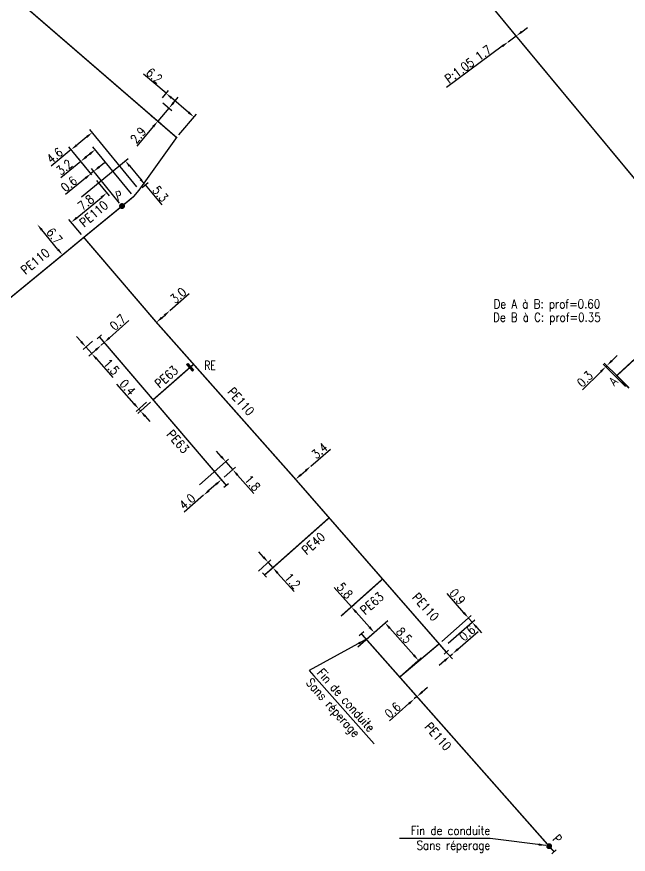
# Model space of a CAD drawing. Header units: millimetres. Extents: x 138988 to 140002, y 128990 to 130001.
# Drawn here: x 139283 to 139386.3, y 129332.6 to 129474.3 of the extents above; entities that cross this region are included whole.
import ezdxf
from ezdxf.enums import TextEntityAlignment as Align

# ---------------------------------------------------------------- set-up
doc = ezdxf.new("R2010")
doc.units = ezdxf.units.MM
doc.header["$PDMODE"] = 34
for name, pattern in [('L_25_AP', [2000, 1000, 1000]), ('L_25_PE', [2000, 1000, 1000]), ('L_RAC_PE', [3.5, 2, -1.5])]:
    doc.linetypes.add(name, pattern=pattern)
doc.layers.get('0').update_dxf_attribs({"linetype": 'CONTINUOUS'})
doc.layers.get('Defpoints').update_dxf_attribs({"linetype": 'CONTINUOUS'})
for name, color, linetype in [('L_150', 1, 'CONTINUOUS'), ('L_300', 7, 'CONTINUOUS'), ('L_340', 7, 'CONTINUOUS')]:
    doc.layers.add(name, color=color, linetype=linetype)
doc.layers.add('L_170', color=7, linetype='CONTINUOUS', plot=False)
doc.styles.add('G_ROMANS', font='ROMANS.SHX', dxfattribs={"width": 0.75})
doc.styles.get("Standard").update_dxf_attribs({"font": 'romans.shx', "width": 0.85})
doc.dimstyles.get("Standard").update_dxf_attribs({"dimtxt": 1.5, "dimasz": 1.2, "dimexe": 0.625, "dimexo": 0.625, "dimgap": 0.25, "dimtad": 1, "dimdec": 1, "dimzin": 0, "dimdsep": 46, "dimtxsty": 'Standard', "dimcen": -0.5, "dimadec": 0, "dimazin": 0, "dimtfac": 1, "dimtdec": 1, "dimtmove": 0, "dimatfit": 3, "dimfxl": 0, "dimtolj": 1, "dimtzin": 0, "dimarcsym": 0})

# ---------------------------------------------------------------- blocks, each defined once
blk = doc.blocks.new('*D68')
at = {"layer": 'Defpoints', "color": 0, "linetype": 'Continuous', "transparency": 16777216}
for p in [(139359.92, 129371.91), (139354.36, 129368.23), (139355.4, 129367.95)]:
    blk.add_point(p, dxfattribs=at)
at = {"layer": 'L_150', "color": 0, "linetype": 'Continuous', "lineweight": -2, "transparency": 16777216}
for p, q in [((139358.53, 129373.49), (139355.69, 129376.73)), ((139354.83, 129368.64), (139359.8, 129373)), ((139355.87, 129368.36), (139360.39, 129372.32)), ((139359.92, 129371.91), (139359.33, 129372.59)), ((139360.71, 129371.01), (139361.5, 129370.11))]:
    blk.add_line(p, q, dxfattribs=at)
at = {"layer": 'L_150', "color": 0, "linetype": 'Continuous', "transparency": 16777216}
for points in [[(139358.68, 129373.62), (139358.38, 129373.36), (139359.33, 129372.59)], [(139360.86, 129371.14), (139360.56, 129370.88), (139359.92, 129371.91)]]:
    blk.add_solid(points, dxfattribs=at)
at = {"layer": 'L_150', "color": 0, "linetype": 'Continuous', "transparency": 16777216, "insert": (139357.47, 129376.22), "char_height": 1.5, "attachment_point": 5, "rotation": 311.2454}
blk.add_mtext('\\A1;0.9', dxfattribs=at)
blk = doc.blocks.new('*D69')
at = {"layer": 'Defpoints', "color": 0, "linetype": 'Continuous', "transparency": 16777216}
for p in [(139345.21, 129371.79), (139341.62, 129368.58), (139347.69, 129362.61)]:
    blk.add_point(p, dxfattribs=at)
at = {"layer": 'L_150', "color": 0, "linetype": 'Continuous', "lineweight": -2, "transparency": 16777216}
for p, q in [((139342.08, 129369), (139345.68, 129372.2)), ((139350.07, 129366.34), (139346.01, 129370.89)), ((139348.16, 129363.03), (139351.33, 129365.86))]:
    blk.add_line(p, q, dxfattribs=at)
at = {"layer": 'L_150', "color": 0, "linetype": 'Continuous', "transparency": 16777216}
for points in [[(139346.16, 129371.02), (139345.86, 129370.76), (139345.21, 129371.79)], [(139350.22, 129366.47), (139349.92, 129366.2), (139350.86, 129365.44)]]:
    blk.add_solid(points, dxfattribs=at)
at = {"layer": 'L_150', "color": 0, "linetype": 'Continuous', "transparency": 16777216, "insert": (139348.44, 129369.66), "char_height": 1.5, "attachment_point": 5, "rotation": 311.7033}
blk.add_mtext('\\A1;8.5', dxfattribs=at)
blk = doc.blocks.new('*D70')
at = {"layer": 'Defpoints', "color": 0, "linetype": 'Continuous', "transparency": 16777216}
for p in [(139350.16, 129358.91), (139350.16, 129358.91), (139350.61, 129359.31)]:
    blk.add_point(p, dxfattribs=at)
at = {"layer": 'L_150', "color": 0, "linetype": 'Continuous', "lineweight": -2, "transparency": 16777216}
for p, q in [((139351.51, 129360.1), (139352.41, 129360.9)), ((139350.61, 129359.31), (139350.16, 129358.91)), ((139349.26, 129358.12), (139345.98, 129355.22))]:
    blk.add_line(p, q, dxfattribs=at)
at = {"layer": 'L_150', "color": 0, "linetype": 'Continuous', "transparency": 16777216}
for points in [[(139351.38, 129360.25), (139351.64, 129359.95), (139350.61, 129359.31)], [(139349.13, 129358.27), (139349.39, 129357.97), (139350.16, 129358.91)]]:
    blk.add_solid(points, dxfattribs=at)
at = {"layer": 'L_150', "color": 0, "linetype": 'Continuous', "transparency": 16777216, "insert": (139346.51, 129357.02), "char_height": 1.5, "attachment_point": 5, "rotation": 41.4482}
blk.add_mtext('\\A1;0.6', dxfattribs=at)
blk = doc.blocks.new('L_340_07')
at = {"color": 0, "linetype": 'Continuous', "const_width": 0.25, "flags": 128}
blk.add_lwpolyline([(0, 0), (1.25, 0)], dxfattribs=at)
at = {"color": 0, "linetype": 'Continuous', "flags": 128}
blk.add_lwpolyline([(1.25, -0.5), (1.25, 0.5)], dxfattribs=at)
at = {"color": 0, "linetype": 'Continuous', "style": 'G_ROMANS', "width": 0.75, "flags": 3}
for tag, p in [('DEF_LEG', (0.72, -3.47)), ('DEF_COUP', (0.72, -5.97)), ('DEF_TYPE', (0.72, -8.47))]:
    blk.add_attdef(tag, text='', height=1.2, dxfattribs=at).set_placement(p, align=Align.MIDDLE)
blk = doc.blocks.new('L_300_12')
at = {"color": 0, "linetype": 'Continuous', "const_width": 0.497, "flags": 128}
blk.add_lwpolyline([(-0.25, 0, 1), (0.25, 0, 1)], format="xyb", close=True, dxfattribs=at)
at = {"color": 0, "linetype": 'Continuous', "style": 'G_ROMANS', "width": 0.75}
blk.add_text('P', height=1.5, dxfattribs=at).set_placement((0, 1.85), align=Align.MIDDLE)
at = {"color": 0, "linetype": 'Continuous', "width": 0.75, "flags": 3}
for tag, p in [('DEF_LEG', (0, -5)), ('DEF_COUP', (0, -7.5)), ('DEF_TYPE', (0, -10))]:
    blk.add_attdef(tag, text='', height=1.2, dxfattribs=at).set_placement(p, align=Align.MIDDLE)
blk = doc.blocks.new('*D958')
at = {"layer": 'Defpoints', "color": 0, "linetype": 'Continuous', "transparency": 16777216}
for p in [(139295.51, 129447.75), (139296.06, 129447.08), (139300.75, 129442.3)]:
    blk.add_point(p, dxfattribs=at)
at = {"layer": 'L_300', "color": 0, "linetype": 'Continuous', "lineweight": -2, "transparency": 16777216}
for p, q in [((139296.9, 129448.89), (139297.83, 129449.65)), ((139295.66, 129447.56), (139295.11, 129448.23)), ((139295.97, 129448.13), (139295.51, 129447.75)), ((139300.35, 129442.78), (139295.58, 129448.61)), ((139294.58, 129446.99), (139291.2, 129444.22))]:
    blk.add_line(p, q, dxfattribs=at)
at = {"layer": 'L_300', "color": 0, "linetype": 'Continuous', "transparency": 16777216}
for points in [[(139294.45, 129447.14), (139294.71, 129446.83), (139295.51, 129447.75)], [(139296.77, 129449.04), (139297.03, 129448.73), (139295.97, 129448.13)]]:
    blk.add_solid(points, dxfattribs=at)
at = {"layer": 'L_300', "color": 0, "linetype": 'Continuous', "transparency": 16777216, "insert": (139291.79, 129446), "char_height": 1.5, "attachment_point": 5, "rotation": 39.3025}
blk.add_mtext('\\A1;0.6', dxfattribs=at)
blk = doc.blocks.new('*D959')
at = {"layer": 'Defpoints', "color": 0, "linetype": 'Continuous', "transparency": 16777216}
for p in [(139296.06, 129447.08), (139298.19, 129444.49), (139294.3, 129436.97)]:
    blk.add_point(p, dxfattribs=at)
at = {"layer": 'L_150', "color": 0, "linetype": 'Continuous', "lineweight": -2, "transparency": 16777216}
for p, q in [((139296.46, 129446.59), (139298.59, 129444.01)), ((139293.11, 129440.29), (139297.27, 129443.73)), ((139293.9, 129437.45), (139291.78, 129440.01))]:
    blk.add_line(p, q, dxfattribs=at)
at = {"layer": 'L_150', "color": 0, "linetype": 'Continuous', "transparency": 16777216}
for points in [[(139297.14, 129443.88), (139297.39, 129443.58), (139298.19, 129444.49)], [(139292.98, 129440.44), (139293.23, 129440.13), (139292.18, 129439.52)]]:
    blk.add_solid(points, dxfattribs=at)
at = {"layer": 'L_150', "color": 0, "linetype": 'Continuous', "transparency": 16777216, "insert": (139294.67, 129442.88), "char_height": 1.5, "attachment_point": 5, "rotation": 39.5881}
blk.add_mtext('\\A1;7.8', dxfattribs=at)
blk = doc.blocks.new('*D960')
at = {"layer": 'Defpoints', "color": 0, "linetype": 'Continuous', "transparency": 16777216}
for p in [(139286.44, 129439.16), (139286.44, 129439.16), (139290.71, 129434)]:
    blk.add_point(p, dxfattribs=at)
at = {"layer": 'L_150', "color": 0, "linetype": 'Continuous', "lineweight": -2, "transparency": 16777216}
blk.add_line((139289.94, 129434.92), (139287.2, 129438.24), dxfattribs=at)
at = {"layer": 'L_150', "color": 0, "linetype": 'Continuous', "transparency": 16777216}
for points in [[(139287.36, 129438.36), (139287.05, 129438.11), (139286.44, 129439.16)], [(139290.1, 129435.05), (139289.79, 129434.8), (139290.71, 129434)]]:
    blk.add_solid(points, dxfattribs=at)
at = {"layer": 'L_150', "color": 0, "linetype": 'Continuous', "transparency": 16777216, "insert": (139289.34, 129437.22), "char_height": 1.5, "attachment_point": 5, "rotation": 309.6103}
blk.add_mtext('\\A1;6.7', dxfattribs=at)
blk = doc.blocks.new('*D961')
at = {"layer": 'Defpoints', "color": 0, "linetype": 'Continuous', "transparency": 16777216}
for p in [(139308.84, 129424.58), (139308.84, 129424.58), (139306.58, 129422.6)]:
    blk.add_point(p, dxfattribs=at)
at = {"layer": 'L_150', "color": 0, "linetype": 'Continuous', "lineweight": -2, "transparency": 16777216}
for p, q in [((139308.84, 129424.58), (139312.13, 129427.46)), ((139307.48, 129423.39), (139307.94, 129423.78))]:
    blk.add_line(p, q, dxfattribs=at)
at = {"layer": 'L_150', "color": 0, "linetype": 'Continuous', "transparency": 16777216}
for points in [[(139307.8, 129423.93), (139308.07, 129423.63), (139308.84, 129424.58)], [(139307.35, 129423.54), (139307.62, 129423.24), (139306.58, 129422.6)]]:
    blk.add_solid(points, dxfattribs=at)
at = {"layer": 'L_150', "color": 0, "linetype": 'Continuous', "transparency": 16777216, "insert": (139310.27, 129427.16), "char_height": 1.5, "attachment_point": 5, "rotation": 41.2155}
blk.add_mtext('\\A1;3.0', dxfattribs=at)
blk = doc.blocks.new('*D962')
at = {"layer": 'Defpoints', "color": 0, "linetype": 'Continuous', "transparency": 16777216}
for p in [(139332.67, 129398.28), (139332.67, 129398.28), (139330.1, 129396.05)]:
    blk.add_point(p, dxfattribs=at)
at = {"layer": 'L_150', "color": 0, "linetype": 'Continuous', "lineweight": -2, "transparency": 16777216}
for p, q in [((139332.67, 129398.28), (139336.02, 129401.18)), ((139331.01, 129396.84), (139331.76, 129397.49))]:
    blk.add_line(p, q, dxfattribs=at)
at = {"layer": 'L_150', "color": 0, "linetype": 'Continuous', "transparency": 16777216}
for points in [[(139331.63, 129397.64), (139331.89, 129397.34), (139332.67, 129398.28)], [(139330.87, 129396.99), (139331.14, 129396.69), (139330.1, 129396.05)]]:
    blk.add_solid(points, dxfattribs=at)
at = {"layer": 'L_150', "color": 0, "linetype": 'Continuous', "transparency": 16777216, "insert": (139334.15, 129400.88), "char_height": 1.5, "attachment_point": 5, "rotation": 40.8473}
blk.add_mtext('\\A1;3.4', dxfattribs=at)
blk = doc.blocks.new('*D963')
at = {"layer": 'Defpoints', "color": 0, "linetype": 'Continuous', "transparency": 16777216}
for p in [(139354.76, 129367.76), (139356.63, 129366.55), (139356.63, 129366.55)]:
    blk.add_point(p, dxfattribs=at)
at = {"layer": 'L_340', "color": 0, "linetype": 'Continuous', "lineweight": -2, "transparency": 16777216}
for p, q in [((139357.54, 129367.34), (139360.96, 129370.34)), ((139355.18, 129367.29), (139356.59, 129365.68)), ((139356.18, 129366.15), (139356.63, 129366.55)), ((139355.28, 129365.36), (139354.37, 129364.57))]:
    blk.add_line(p, q, dxfattribs=at)
at = {"layer": 'L_340', "color": 0, "linetype": 'Continuous', "transparency": 16777216}
for points in [[(139357.4, 129367.49), (139357.67, 129367.19), (139356.63, 129366.55)], [(139355.14, 129365.51), (139355.41, 129365.21), (139356.18, 129366.15)]]:
    blk.add_solid(points, dxfattribs=at)
at = {"layer": 'L_340', "color": 0, "linetype": 'Continuous', "transparency": 16777216, "insert": (139359.11, 129370.05), "char_height": 1.5, "attachment_point": 5, "rotation": 41.2454}
blk.add_mtext('\\A1;0.6', dxfattribs=at)
blk = doc.blocks.new('*D964')
at = {"layer": 'Defpoints', "color": 0, "linetype": 'Continuous', "ltscale": 0.5, "transparency": 16777216}
for p in [(139338.88, 129373.92), (139343.38, 129370.16), (139340.15, 129367.28)]:
    blk.add_point(p, dxfattribs=at)
at = {"layer": 'L_170', "color": 0, "linetype": 'Continuous', "lineweight": -2, "ltscale": 0.5, "transparency": 16777216}
for p, q in [((139339.52, 129374.49), (139336.61, 129377.75)), ((139339.35, 129374.33), (139339.99, 129374.9)), ((139342.58, 129371.05), (139340.32, 129373.59)), ((139340.62, 129367.7), (139343.85, 129370.57))]:
    blk.add_line(p, q, dxfattribs=at)
at = {"layer": 'L_170', "color": 0, "linetype": 'Continuous', "ltscale": 0.5, "transparency": 16777216}
for points in [[(139340.47, 129373.73), (139340.17, 129373.46), (139339.52, 129374.49)], [(139342.73, 129371.19), (139342.43, 129370.92), (139343.38, 129370.16)]]:
    blk.add_solid(points, dxfattribs=at)
at = {"layer": 'L_170', "color": 0, "linetype": 'Continuous', "ltscale": 0.5, "transparency": 16777216, "insert": (139338.42, 129377.23), "char_height": 1.5, "attachment_point": 5, "rotation": 311.7038}
blk.add_mtext('\\A1;5.8', dxfattribs=at)
blk = doc.blocks.new('*D965')
at = {"layer": 'Defpoints', "color": 0, "linetype": 'Continuous', "transparency": 16777216}
for p in [(139328.62, 129383.2), (139325.47, 129382.01), (139323.36, 129380.14)]:
    blk.add_point(p, dxfattribs=at)
at = {"layer": 'L_150', "color": 0, "linetype": 'Continuous', "lineweight": -2, "transparency": 16777216}
for p, q in [((139324.67, 129382.9), (139323.87, 129383.8)), ((139328.16, 129382.79), (139325.79, 129380.69)), ((139323.83, 129380.55), (139325.93, 129382.42)), ((139325.47, 129382.01), (139326.26, 129381.11)), ((139327.06, 129380.21), (139329.84, 129377.08))]:
    blk.add_line(p, q, dxfattribs=at)
at = {"layer": 'L_150', "color": 0, "linetype": 'Continuous', "transparency": 16777216}
for points in [[(139324.82, 129383.04), (139324.52, 129382.77), (139325.47, 129382.01)], [(139327.21, 129380.34), (139326.91, 129380.08), (139326.26, 129381.11)]]:
    blk.add_solid(points, dxfattribs=at)
at = {"layer": 'L_150', "color": 0, "linetype": 'Continuous', "transparency": 16777216, "insert": (139329.59, 129378.86), "char_height": 1.5, "attachment_point": 5, "rotation": 311.5709}
blk.add_mtext('\\A1;1.2', dxfattribs=at)
blk = doc.blocks.new('*D966')
at = {"layer": 'Defpoints', "color": 0, "linetype": 'Continuous', "transparency": 16777216}
for p in [(139318.3, 129399.04), (139317.56, 129396), (139313.37, 129394.71)]:
    blk.add_point(p, dxfattribs=at)
at = {"layer": 'L_340', "color": 0, "linetype": 'Continuous', "lineweight": -2, "transparency": 16777216}
for p, q in [((139317.51, 129399.94), (139316.72, 129400.84)), ((139313.84, 129395.12), (139318.77, 129399.45)), ((139318.03, 129396.41), (139319.96, 129398.1)), ((139318.3, 129399.04), (139319.49, 129397.68)), ((139320.28, 129396.78), (139323.04, 129393.63))]:
    blk.add_line(p, q, dxfattribs=at)
at = {"layer": 'L_340', "color": 0, "linetype": 'Continuous', "transparency": 16777216}
for points in [[(139317.66, 129400.07), (139317.36, 129399.81), (139318.3, 129399.04)], [(139320.43, 129396.91), (139320.13, 129396.65), (139319.49, 129397.68)]]:
    blk.add_solid(points, dxfattribs=at)
at = {"layer": 'L_340', "color": 0, "linetype": 'Continuous', "transparency": 16777216, "insert": (139322.81, 129395.41), "char_height": 1.5, "attachment_point": 5, "rotation": 311.2447}
blk.add_mtext('\\A1;1.8', dxfattribs=at)
blk = doc.blocks.new('*D967')
at = {"layer": 'Defpoints', "color": 0, "linetype": 'Continuous', "transparency": 16777216}
for p in [(139317.56, 129396), (139314.55, 129393.36), (139314.55, 129393.36)]:
    blk.add_point(p, dxfattribs=at)
at = {"layer": 'L_340', "color": 0, "linetype": 'Continuous', "lineweight": -2, "transparency": 16777216}
for p, q in [((139316.66, 129395.21), (139315.46, 129394.15)), ((139314.55, 129393.36), (139311.27, 129390.48))]:
    blk.add_line(p, q, dxfattribs=at)
at = {"layer": 'L_340', "color": 0, "linetype": 'Continuous', "transparency": 16777216}
for points in [[(139316.53, 129395.36), (139316.79, 129395.06), (139317.56, 129396)], [(139315.32, 129394.3), (139315.59, 129394), (139314.55, 129393.36)]]:
    blk.add_solid(points, dxfattribs=at)
at = {"layer": 'L_340', "color": 0, "linetype": 'Continuous', "transparency": 16777216, "insert": (139311.8, 129392.28), "char_height": 1.5, "attachment_point": 5, "rotation": 41.2447}
blk.add_mtext('\\A1;4.0', dxfattribs=at)
blk = doc.blocks.new('*D968')
at = {"layer": 'Defpoints', "color": 0, "linetype": 'Continuous', "transparency": 16777216}
for p in [(139305.38, 129409.51), (139306.02, 129409.51), (139303.6, 129407.94)]:
    blk.add_point(p, dxfattribs=at)
at = {"layer": 'L_150', "color": 0, "linetype": 'Continuous', "lineweight": -2, "transparency": 16777216}
for p, q in [((139302.81, 129408.84), (139299.88, 129412.17)), ((139304.91, 129409.09), (139303.13, 129407.53)), ((139305.55, 129409.09), (139303.41, 129407.21)), ((139303.88, 129407.62), (139303.6, 129407.94)), ((139304.67, 129406.72), (139305.46, 129405.82))]:
    blk.add_line(p, q, dxfattribs=at)
at = {"layer": 'L_150', "color": 0, "linetype": 'Continuous', "transparency": 16777216}
for points in [[(139302.96, 129408.97), (139302.66, 129408.71), (139303.6, 129407.94)], [(139304.82, 129406.85), (139304.52, 129406.59), (139303.88, 129407.62)]]:
    blk.add_solid(points, dxfattribs=at)
at = {"layer": 'L_150', "color": 0, "linetype": 'Continuous', "transparency": 16777216, "insert": (139301.7, 129411.62), "char_height": 1.5, "attachment_point": 5, "rotation": 311.2829}
blk.add_mtext('\\A1;0.4', dxfattribs=at)
blk = doc.blocks.new('*D969')
at = {"layer": 'Defpoints', "color": 0, "linetype": 'Continuous', "transparency": 16777216}
for p in [(139297.22, 129418.73), (139297.22, 129418.73), (139297.75, 129419.2)]:
    blk.add_point(p, dxfattribs=at)
at = {"layer": 'L_340', "color": 0, "linetype": 'Continuous', "lineweight": -2, "transparency": 16777216}
for p, q in [((139298.64, 129420), (139301.91, 129422.91)), ((139296.33, 129417.93), (139295.43, 129417.13)), ((139297.22, 129418.73), (139297.75, 129419.2))]:
    blk.add_line(p, q, dxfattribs=at)
at = {"layer": 'L_340', "color": 0, "linetype": 'Continuous', "transparency": 16777216}
for points in [[(139298.51, 129420.14), (139298.78, 129419.85), (139297.75, 129419.2)], [(139296.2, 129418.08), (139296.46, 129417.78), (139297.22, 129418.73)]]:
    blk.add_solid(points, dxfattribs=at)
at = {"layer": 'L_340', "color": 0, "linetype": 'Continuous', "transparency": 16777216, "insert": (139300.06, 129422.6), "char_height": 1.5, "attachment_point": 5, "rotation": 41.7248}
blk.add_mtext('\\A1;0.7', dxfattribs=at)
blk = doc.blocks.new('*D970')
at = {"layer": 'Defpoints', "color": 0, "linetype": 'Continuous', "transparency": 16777216}
for p in [(139296.23, 129419.85), (139294.65, 129418.44), (139297.22, 129418.73)]:
    blk.add_point(p, dxfattribs=at)
at = {"layer": 'L_340', "color": 0, "linetype": 'Continuous', "lineweight": -2, "transparency": 16777216}
for p, q in [((139293.85, 129419.34), (139293.05, 129420.23)), ((139295.76, 129419.43), (139294.18, 129418.03)), ((139294.65, 129418.44), (139295.65, 129417.32)), ((139296.76, 129418.32), (139295.18, 129416.91)), ((139296.44, 129416.43), (139299.23, 129413.3))]:
    blk.add_line(p, q, dxfattribs=at)
at = {"layer": 'L_340', "color": 0, "linetype": 'Continuous', "transparency": 16777216}
for points in [[(139294, 129419.47), (139293.7, 129419.21), (139294.65, 129418.44)], [(139296.59, 129416.56), (139296.3, 129416.29), (139295.65, 129417.32)]]:
    blk.add_solid(points, dxfattribs=at)
at = {"layer": 'L_340', "color": 0, "linetype": 'Continuous', "transparency": 16777216, "insert": (139298.98, 129415.08), "char_height": 1.5, "attachment_point": 5, "rotation": 311.7248}
blk.add_mtext('\\A1;1.5', dxfattribs=at)
blk = doc.blocks.new('L_340_21')
at = {"linetype": 'Continuous'}
blk.add_hatch(color=0, dxfattribs=at).paths.add_polyline_path([(0.125, 0.75), (-0.125, 0.75), (-0.125, -0.75), (0.125, -0.75)])
at = {"color": 0, "linetype": 'Continuous'}
blk.add_lwpolyline([(-0.125, 0.75), (0.125, 0.75), (0.125, -0.75), (-0.125, -0.75)], close=True, dxfattribs=at)
at = {"color": 0, "linetype": 'Continuous', "width": 0.75}
for tag, height, flags, p in [('RE', 1.5, 8, (0, 3)), ('DEF_LEG', 1.2, 3, (0, -5)), ('DEF_COUP', 1.2, 3, (0, -7.5)), ('DEF_TYPE', 1.2, 3, (0, -10))]:
    blk.add_attdef(tag, text='', height=height, dxfattribs=dict(at, flags=flags)).set_placement(p, align=Align.MIDDLE)
blk = doc.blocks.new('*D1163')
at = {"layer": 'Defpoints', "color": 0, "linetype": 'Continuous', "transparency": 16777216}
for p in [(139308.2, 129461.34), (139307.17, 129460.13), (139309.99, 129453.86)]:
    blk.add_point(p, dxfattribs=at)
at = {"layer": 'L_150', "color": 0, "linetype": 'Continuous', "lineweight": -2, "transparency": 16777216}
for p, q in [((139308.2, 129461.34), (139304.39, 129464.57)), ((139307.58, 129460.6), (139308.6, 129461.82)), ((139312.01, 129458.11), (139309.12, 129460.56)), ((139310.39, 129454.34), (139313.33, 129457.81))]:
    blk.add_line(p, q, dxfattribs=at)
at = {"layer": 'L_150', "color": 0, "linetype": 'Continuous', "transparency": 16777216}
for points in [[(139309.24, 129460.72), (139308.99, 129460.41), (139308.2, 129461.34)], [(139312.14, 129458.26), (139311.88, 129457.95), (139312.93, 129457.33)]]:
    blk.add_solid(points, dxfattribs=at)
at = {"layer": 'L_150', "color": 0, "linetype": 'Continuous', "transparency": 16777216, "insert": (139306.22, 129464.33), "char_height": 1.5, "attachment_point": 5, "rotation": 319.7004}
blk.add_mtext('\\A1;6.2', dxfattribs=at)
blk = doc.blocks.new('*D1164')
at = {"layer": 'Defpoints', "color": 0, "linetype": 'Continuous', "transparency": 16777216}
for p in [(139307.17, 129460.13), (139305.3, 129457.92), (139308.7, 129458.83)]:
    blk.add_point(p, dxfattribs=at)
at = {"layer": 'L_150', "color": 0, "linetype": 'Continuous', "lineweight": -2, "transparency": 16777216}
for p, q in [((139309.47, 129459.75), (139310.25, 129460.66)), ((139307.65, 129459.72), (139309.17, 129458.43)), ((139308.7, 129458.83), (139306.82, 129456.62)), ((139305.77, 129457.51), (139307.3, 129456.22)), ((139306.05, 129455.71), (139303.26, 129452.42))]:
    blk.add_line(p, q, dxfattribs=at)
at = {"layer": 'L_150', "color": 0, "linetype": 'Continuous', "transparency": 16777216}
for points in [[(139309.32, 129459.88), (139309.63, 129459.62), (139308.7, 129458.83)], [(139305.89, 129455.84), (139306.2, 129455.58), (139306.82, 129456.62)]]:
    blk.add_solid(points, dxfattribs=at)
at = {"layer": 'L_150', "color": 0, "linetype": 'Continuous', "transparency": 16777216, "insert": (139303.5, 129454.25), "char_height": 1.5, "attachment_point": 5, "rotation": 49.7004}
blk.add_mtext('\\A1;2.9', dxfattribs=at)
blk = doc.blocks.new('*D1167')
at = {"layer": 'Defpoints', "color": 0, "linetype": 'Continuous', "transparency": 16777216}
for p in [(139301.3, 129449.93), (139303.68, 129445.02), (139293.43, 129443.41)]:
    blk.add_point(p, dxfattribs=at)
at = {"layer": 'L_150', "color": 0, "linetype": 'Continuous', "lineweight": -2, "transparency": 16777216}
for p, q in [((139293.91, 129443.81), (139301.79, 129450.33)), ((139302.07, 129449), (139303.92, 129446.77)), ((139304.16, 129445.42), (139305.16, 129446.24)), ((139304.68, 129445.84), (139307.47, 129442.48))]:
    blk.add_line(p, q, dxfattribs=at)
at = {"layer": 'L_150', "color": 0, "linetype": 'Continuous', "transparency": 16777216}
for points in [[(139302.22, 129449.13), (139301.91, 129448.88), (139301.3, 129449.93)], [(139304.07, 129446.9), (139303.76, 129446.64), (139304.68, 129445.84)]]:
    blk.add_solid(points, dxfattribs=at)
at = {"layer": 'L_150', "color": 0, "linetype": 'Continuous', "transparency": 16777216, "insert": (139307.23, 129444.34), "char_height": 1.5, "attachment_point": 5, "rotation": 309.6064}
blk.add_mtext('\\A1;5.3', dxfattribs=at)
blk = doc.blocks.new('*D1168')
at = {"layer": 'Defpoints', "color": 0, "linetype": 'Continuous', "transparency": 16777216}
for p in [(139292.18, 129451.81), (139296.06, 129447.08), (139303.68, 129445.02)]:
    blk.add_point(p, dxfattribs=at)
at = {"layer": 'L_150', "color": 0, "linetype": 'Continuous', "lineweight": -2, "transparency": 16777216}
for p, q in [((139303.29, 129445.5), (139295.34, 129455.2)), ((139294.81, 129453.96), (139293.11, 129452.57)), ((139295.66, 129447.56), (139291.79, 129452.29)), ((139292.18, 129451.81), (139288.8, 129449.04))]:
    blk.add_line(p, q, dxfattribs=at)
at = {"layer": 'L_150', "color": 0, "linetype": 'Continuous', "transparency": 16777216}
for points in [[(139294.68, 129454.12), (139294.94, 129453.81), (139295.74, 129454.72)], [(139292.98, 129452.72), (139293.24, 129452.42), (139292.18, 129451.81)]]:
    blk.add_solid(points, dxfattribs=at)
at = {"layer": 'L_150', "color": 0, "linetype": 'Continuous', "transparency": 16777216, "insert": (139289.39, 129450.82), "char_height": 1.5, "attachment_point": 5, "rotation": 39.3025}
blk.add_mtext('\\A1;4.6', dxfattribs=at)
blk = doc.blocks.new('*D1169')
at = {"layer": 'Defpoints', "color": 0, "linetype": 'Continuous', "transparency": 16777216}
for p in [(139293.8, 129449.83), (139296.06, 129447.08), (139302.79, 129443.83)]:
    blk.add_point(p, dxfattribs=at)
at = {"layer": 'L_150', "color": 0, "linetype": 'Continuous', "lineweight": -2, "transparency": 16777216}
for p, q in [((139302.39, 129444.31), (139295.84, 129452.31)), ((139295.31, 129451.07), (139294.73, 129450.59)), ((139293.8, 129449.83), (139290.42, 129447.06)), ((139295.66, 129447.56), (139293.41, 129450.31))]:
    blk.add_line(p, q, dxfattribs=at)
at = {"layer": 'L_150', "color": 0, "linetype": 'Continuous', "transparency": 16777216}
for points in [[(139294.6, 129450.75), (139294.86, 129450.44), (139293.8, 129449.83)], [(139295.18, 129451.22), (139295.44, 129450.91), (139296.24, 129451.83)]]:
    blk.add_solid(points, dxfattribs=at)
at = {"layer": 'L_150', "color": 0, "linetype": 'Continuous', "transparency": 16777216, "insert": (139291.01, 129448.84), "char_height": 1.5, "attachment_point": 5, "rotation": 39.3025}
blk.add_mtext('\\A1;3.2', dxfattribs=at)
blk = doc.blocks.new('*D589')
at = {"layer": 'Defpoints', "color": 0, "linetype": 'Continuous', "transparency": 16777216}
for p in [(139367.37, 129471.02), (139366, 129470.01), (139366, 129470.01)]:
    blk.add_point(p, dxfattribs=at)
at = {"layer": 'L_150', "color": 0, "linetype": 'Continuous', "lineweight": -2, "transparency": 16777216}
for p, q in [((139368.33, 129471.74), (139369.3, 129472.45)), ((139367.37, 129471.02), (139366, 129470.01)), ((139365.03, 129469.3), (139355.61, 129462.33))]:
    blk.add_line(p, q, dxfattribs=at)
at = {"layer": 'L_150', "color": 0, "linetype": 'Continuous', "transparency": 16777216}
for points in [[(139368.21, 129471.9), (139368.45, 129471.58), (139367.37, 129471.02)], [(139364.91, 129469.46), (139365.15, 129469.14), (139366, 129470.01)]]:
    blk.add_solid(points, dxfattribs=at)
at = {"layer": 'L_150', "color": 0, "linetype": 'Continuous', "transparency": 16777216, "insert": (139359.25, 129466.26), "char_height": 1.5, "attachment_point": 5, "rotation": 36.4688}
blk.add_mtext('\\A1;P:1.05 1.7', dxfattribs=at)
blk = doc.blocks.new('*D605')
at = {"layer": 'Defpoints', "color": 0, "linetype": 'Continuous', "transparency": 16777216}
for p in [(139382.53, 129415.1), (139384.99, 129412.98), (139386.28, 129411.31)]:
    blk.add_point(p, dxfattribs=at)
at = {"layer": 'L_150', "color": 0, "linetype": 'Continuous', "lineweight": -2, "transparency": 16777216}
for p, q in [((139383.56, 129416.12), (139384.42, 129416.97)), ((139385.84, 129411.76), (139382.09, 129415.55)), ((139384.55, 129413.42), (139382.27, 129415.72)), ((139382.71, 129415.28), (139382.53, 129415.1)), ((139381.68, 129414.26), (139378.57, 129411.19))]:
    blk.add_line(p, q, dxfattribs=at)
at = {"layer": 'L_150', "color": 0, "linetype": 'Continuous', "transparency": 16777216}
for points in [[(139381.54, 129414.4), (139381.82, 129414.12), (139382.53, 129415.1)], [(139383.42, 129416.27), (139383.7, 129415.98), (139382.71, 129415.28)]]:
    blk.add_solid(points, dxfattribs=at)
at = {"layer": 'L_150', "color": 0, "linetype": 'Continuous', "transparency": 16777216, "insert": (139378.99, 129413.01), "char_height": 1.5, "attachment_point": 5, "rotation": 44.6556}
blk.add_mtext('\\A1;0.3', dxfattribs=at)

msp = doc.modelspace()

# ---------------------------------------------------------------- linework, layer by layer
at = {"layer": 'L_150', "linetype": 'L_25_AP', "const_width": 0.25, "flags": 128}
msp.add_lwpolyline([(139400.44, 129431.16), (139367.37, 129471.02), (139346.41, 129496.45), (139346.21, 129496.67), (139341.98, 129501.43), (139330.67, 129514.45), (139289.41, 129561.89), (139235.87, 129622.14), (139233.39, 129624.48), (139226.55, 129631.78), (139227, 129632.23), (139232.52, 129632.28), (139232.88, 129632.45), (139234.08, 129632.44)], dxfattribs=at)
at = {"layer": 'L_150', "linetype": 'L_25_PE', "const_width": 0.25, "flags": 128}
for points in [[(139290.71, 129434), (139294.3, 129436.97), (139300.77, 129442.27), (139302.74, 129443.89), (139302.74, 129443.89), (139302.74, 129443.89), (139303.68, 129445.02), (139309.99, 129453.86), (139305.3, 129457.92), (139261.56, 129495.7), (139237.74, 129516.4), (139237.74, 129516.4), (139211.03, 129539.61)], [(139354.76, 129367.76), (139354.36, 129368.23), (139344.8, 129379.19), (139330.1, 129396.05), (139312.86, 129415.51), (139306.58, 129422.6), (139294.3, 129436.97)], [(139207.29, 129364.52), (139209.64, 129367.41), (139225.29, 129380.37), (139240.09, 129392.37), (139249.15, 129399.84), (139266.1, 129413.79), (139266.92, 129414.47), (139290.71, 129434), (139290.71, 129434)], [(139306.02, 129409.51), (139312.28, 129415)], [(139312.28, 129415), (139312.86, 129415.51)], [(139325.79, 129380.69), (139335.77, 129389.55)], [(139342.06, 129368.98), (139350.61, 129359.31), (139372.95, 129334.01)], [(139354.36, 129368.23), (139347.69, 129362.61)]]:
    msp.add_lwpolyline(points, dxfattribs=at)
at = {"layer": 'L_150', "linetype": 'L_25_AP', "flags": 128}
msp.add_lwpolyline([(139394.03, 129422.55, 0.25, 0.25, 0), (139388.31, 129417.21, 0.25, 0.25, 0), (139384.38, 129413.59, 0.25, 0.25, 0), (139386.45, 129411.49, 0, 0, 0)], format="xyseb", dxfattribs=at)
at = {"layer": 'L_150', "linetype": 'L_25_PE', "flags": 128}
msp.add_lwpolyline([(139297.75, 129419.2, 0.25, 0.25, 0), (139306.02, 129409.51, 0.25, 0.25, 0), (139317.56, 129396, 0, 0, 0)], format="xyseb", dxfattribs=at)
at = {"layer": 'L_170', "linetype": 'L_RAC_PE', "ltscale": 0.5, "const_width": 0.25}
msp.add_lwpolyline([(139337.76, 129372.91), (139344.8, 129379.19)], dxfattribs=at)

# ---------------------------------------------------------------- block references
at = {"layer": 'L_300'}
for p, rotation in [((139300.77, 129442.27), 16.77844991075064), ((139372.95, 129334.01), 311.4517184415303)]:
    msp.add_blockref('L_300_12', p, dxfattribs=dict(at, rotation=rotation))
at = {"layer": 'L_340'}
for p, rotation in [((139297.75, 129419.2), 130.499172839879), ((139317.56, 129396), 310.499172839879), ((139325.79, 129380.69), 220.808734475787), ((139342.06, 129368.98), 131.4482276022642), ((139354.76, 129367.76), 311.0601161660733), ((139372.95, 129334.01), 311.4517184421276)]:
    msp.add_blockref('L_340_07', p, dxfattribs=dict(at, rotation=rotation))
ref = msp.add_blockref('L_340_21', (139312.28, 129415), dxfattribs=dict(at, rotation=41.53833885624158))
ref.add_attrib('RE', 'RE', dxfattribs={"layer": '0', "color": 0, "linetype": 'Continuous', "height": 1.5, "width": 0.75, "flags": 8}).set_placement((139315.63, 129415.32), align=Align.MIDDLE)

# ---------------------------------------------------------------- texts
at = {"layer": 'L_150', "linetype": 'Continuous', "width": 0.85}
for s, rotation, p in [('PE110', 40.3121, (139294.38, 129438.62)), ('PE63', 41.2829, (139307.12, 129411.38)), ('A', 44.6556, (139383.96, 129411.77)), ('PE110', 311.5383, (139318.5, 129410.77)), ('PE63', 311.5383, (139308.22, 129403.57)), ('PE40', 41.5709, (139331.97, 129383.19)), ('PE110', 311.5383, (139349.72, 129376.01)), ('PE110', 311.4517, (139351.81, 129354.12))]:
    msp.add_text(s, height=1.5, rotation=rotation, dxfattribs=at).set_placement(p)
msp.add_text('PE110', height=1.5, rotation=39.3917, dxfattribs=at).set_placement((139286.09, 129432.92), align=Align.MIDDLE)
for s, p in [('De A à B: prof=0.60', (139363.56, 129424.96)), ('De B à C: prof=0.35', (139363.47, 129422.71))]:
    msp.add_text(s, height=1.5, dxfattribs=at).set_placement(p)
at = {"layer": 'L_170', "linetype": 'Continuous', "ltscale": 0.5, "width": 0.85}
msp.add_text('PE63', height=1.5, rotation=41.5709, dxfattribs=at).set_placement((139341.87, 129373.07))
at = {"layer": 'L_300', "linetype": 'Continuous', "insert": (139363, 129332.91), "char_height": 1.5, "attachment_point": 9}
msp.add_mtext('\\A1;\\PFin de conduite\\PSans réperage', dxfattribs=at)
at = {"layer": 'L_340', "linetype": 'Continuous', "insert": (139333.99, 129363.59), "char_height": 1.5, "attachment_point": 4, "rotation": 311.5098}
msp.add_mtext('\\A1;\\PFin de conduite\\PSans réperage', dxfattribs=at)

# ---------------------------------------------------------------- dimensions: what is measured, and where the dimension line sits
at = {"layer": 'L_150', "linetype": 'Continuous'}
dim = msp.add_linear_dim(base=(139366, 129470.01), p1=(139367.37, 129471.02), p2=(139366, 129470.01), angle=36.4688, text='P:1.05 <>', dimstyle='Standard', dxfattribs=at)
dim.commit()
dim.dimension.update_dxf_attribs({"geometry": '*D589', "text_midpoint": (139359.84, 129465.46), "dimtype": 160})
for base, p1, p2, angle, picture, middle in [((139308.2, 129461.34), (139309.99, 129453.86), (139307.17, 129460.13), 319.7004, '*D1163', (139305.57, 129463.57)), ((139308.7, 129458.83), (139305.3, 129457.92), (139307.17, 129460.13), 229.7004, '*D1164', (139304.26, 129453.61)), ((139292.18, 129451.81), (139303.68, 129445.02), (139296.06, 129447.08), 39.3025, '*D1168', (139290.03, 129450.05)), ((139293.8, 129449.83), (139302.79, 129443.83), (139296.06, 129447.08), 39.3025, '*D1169', (139291.65, 129448.07)), ((139301.3, 129449.93), (139303.68, 129445.02), (139293.43, 129443.41), 309.6064, '*D1167', (139306.46, 129443.7)), ((139298.19, 129444.49), (139294.3, 129436.97), (139296.06, 129447.08), 219.5881, '*D959', (139295.31, 129442.11)), ((139286.44, 129439.16), (139290.71, 129434), (139286.44, 129439.16), 309.6103, '*D960', (139288.57, 129436.58)), ((139308.84, 129424.58), (139306.58, 129422.6), (139308.84, 129424.58), 221.2155, '*D961', (139310.93, 129426.41)), ((139382.53, 129415.1), (139384.99, 129412.98), (139386.28, 129411.31), 44.6556, '*D605', (139379.7, 129412.3)), ((139303.6, 129407.94), (139306.02, 129409.51), (139305.38, 129409.51), 311.2829, '*D968', (139300.95, 129410.96)), ((139332.67, 129398.28), (139330.1, 129396.05), (139332.67, 129398.28), 220.8473, '*D962', (139334.8, 129400.12)), ((139325.47, 129382.01), (139328.62, 129383.2), (139323.36, 129380.14), 311.5709, '*D965', (139328.85, 129378.19)), ((139359.92, 129371.91), (139354.36, 129368.23), (139355.4, 129367.95), 131.2454, '*D68', (139356.72, 129375.56)), ((139345.21, 129371.79), (139347.69, 129362.61), (139341.62, 129368.58), 311.7033, '*D69', (139347.69, 129369)), ((139350.16, 129358.91), (139350.61, 129359.31), (139350.16, 129358.91), 41.4482, '*D70', (139347.17, 129356.27))]:
    dim = msp.add_linear_dim(base=base, p1=p1, p2=p2, angle=angle, dimstyle='Standard', dxfattribs=at)
    dim.commit()
    dim.dimension.update_dxf_attribs({"geometry": picture, "text_midpoint": middle, "dimtype": 160})
at = {"layer": 'L_170', "linetype": 'Continuous', "ltscale": 0.5}
dim = msp.add_linear_dim(base=(139343.38, 129370.16), p1=(139338.88, 129373.92), p2=(139340.15, 129367.28), angle=131.7038, dimstyle='Standard', dxfattribs=at)
dim.commit()
dim.dimension.update_dxf_attribs({"geometry": '*D964', "text_midpoint": (139337.67, 129376.57), "dimtype": 160})
at = {"layer": 'L_300', "linetype": 'Continuous'}
dim = msp.add_linear_dim(base=(139295.51, 129447.75), p1=(139300.75, 129442.3), p2=(139296.06, 129447.08), angle=39.3025, dimstyle='Standard', dxfattribs=at)
dim.commit()
dim.dimension.update_dxf_attribs({"geometry": '*D958', "text_midpoint": (139292.42, 129445.22), "dimtype": 160})
at = {"layer": 'L_340', "linetype": 'Continuous'}
for base, p1, p2, angle, picture, middle in [((139297.22, 129418.73), (139297.75, 129419.2), (139297.22, 129418.73), 41.7248, '*D969', (139300.72, 129421.85)), ((139294.65, 129418.44), (139297.22, 129418.73), (139296.23, 129419.85), 311.7248, '*D970', (139298.24, 129414.42)), ((139318.3, 129399.04), (139317.56, 129396), (139313.37, 129394.71), 311.2447, '*D966', (139322.05, 129394.76)), ((139314.55, 129393.36), (139317.56, 129396), (139314.55, 129393.36), 41.2447, '*D967', (139312.46, 129391.52)), ((139356.63, 129366.55), (139354.76, 129367.76), (139356.63, 129366.55), 221.2454, '*D963', (139359.77, 129369.29))]:
    dim = msp.add_linear_dim(base=base, p1=p1, p2=p2, angle=angle, dimstyle='Standard', dxfattribs=at)
    dim.commit()
    dim.dimension.update_dxf_attribs({"geometry": picture, "text_midpoint": middle, "dimtype": 160})

# ---------------------------------------------------------------- leaders
at = {"layer": 'L_300', "linetype": 'Continuous', "annotation_type": 0, "has_hookline": 1, "hookline_direction": 1, "text_width": 15.12}
msp.add_leader([(139372.37, 129334.15), (139363.01, 129335.31)], dimstyle='Standard', dxfattribs=at)
at = {"layer": 'L_340', "linetype": 'Continuous', "annotation_type": 0, "has_hookline": 1, "hookline_direction": 0, "text_width": 15.12, "horizontal_direction": (0.662749, -0.748842, 0)}
msp.add_leader([(139341.83, 129368.89), (139332.38, 129363.71), (139333.17, 129362.81)], dimstyle='Standard', dxfattribs=at)

doc.saveas('drawing.dxf')
